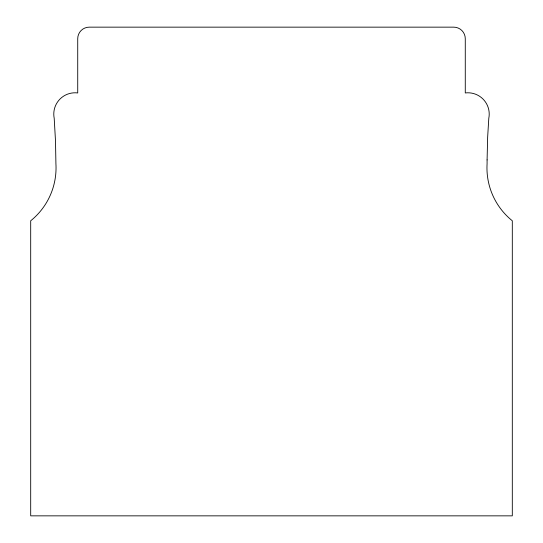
<?xml version="1.0" encoding="UTF-8"?>
<svg xmlns="http://www.w3.org/2000/svg" width="543" height="543" viewBox="0 0 543 543"><rect width="100%" height="100%" fill="white"/><g stroke="black" fill="none" stroke-linecap="round" stroke-linejoin="round"><path stroke-width="0.81" d="M487.091 159.913L487.085 163.701A67.902 67.902 0 0 0 512.307 220.784L512.307 515.85L30.693 515.85L30.693 220.784A67.902 67.902 0 0 0 55.915 163.701L55.501 140.997L54.205 118.326A21.306 21.306 0 0 1 77.724 92.948L77.724 38.696A11.546 11.546 0 0 1 89.269 27.15L453.731 27.15A11.546 11.546 0 0 1 465.276 38.696L465.276 92.948A21.306 21.306 0 0 1 488.795 118.326L487.648 137.216L487.091 159.913"/></g></svg>
